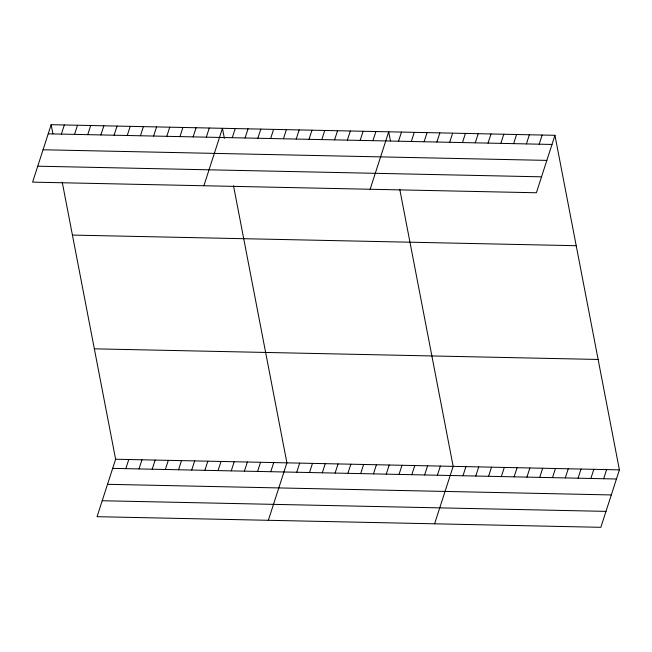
<?xml version="1.0" encoding="UTF-8"?>
<svg xmlns="http://www.w3.org/2000/svg" width="652" height="652" viewBox="0 0 652 652"><rect width="100%" height="100%" fill="white"/><g stroke="black" fill="none" stroke-linecap="round" stroke-linejoin="round"><path stroke-width="0.98" d="M51.158 124.687L32.6 182.136L536.384 192.764L554.942 135.314L51.158 124.687L52.918 133.807M61.378 134.1L64.336 124.964M74.556 134.385L77.506 125.241M87.735 134.662L90.685 125.518M100.905 134.94L103.864 125.795M114.084 135.217L117.034 126.072M127.262 135.494L130.213 126.358M140.441 135.771L143.391 126.635M153.611 136.048L156.561 126.912M166.79 136.325L169.74 127.189M179.968 136.602L182.919 127.466M193.139 136.879L196.089 127.743M206.317 137.165L209.268 128.02M203.889 185.755L222.446 128.297L224.378 138.338M62.233 182.169L115.616 459.236L97.058 516.686L600.842 527.313L619.4 469.864L554.942 135.314M232.283 137.711L235.233 128.566M125.836 468.649L128.786 459.513M245.07 137.98L248.021 128.835M139.015 468.927L141.965 459.79M257.858 138.248L260.808 129.112M152.185 469.204L155.143 460.067M270.645 138.517L273.595 129.381M165.363 469.489L168.314 460.345M283.433 138.786L286.383 129.65M178.542 469.766L181.492 460.622M296.22 139.055L299.178 129.919M191.712 470.043L194.671 460.899M309.015 139.324L311.966 130.188M204.891 470.32L207.841 461.176M321.803 139.593L324.753 130.457M218.07 470.597L221.02 461.461M334.59 139.87L337.54 130.726M231.248 470.874L234.198 461.738M347.377 140.139L350.328 130.995M244.418 471.151L247.369 462.015M360.165 140.408L363.115 131.264M257.597 471.429L260.547 462.292M372.952 140.677L375.902 131.533M270.776 471.706L273.726 462.57M370.14 189.259L388.698 131.802L390.45 140.93M268.347 520.304L286.896 462.847L233.522 185.779M398.527 141.215L401.485 132.079M296.733 472.26L299.692 463.116M411.322 141.484L414.273 132.348M309.529 472.529L312.479 463.385M424.11 141.753L427.06 132.617M322.316 472.798L325.267 463.653M436.897 142.022L439.847 132.886M335.104 473.067L338.054 463.922M449.684 142.291L452.635 133.155M347.891 473.336L350.841 464.2M462.472 142.568L465.422 133.424M360.678 473.605L363.629 464.468M475.259 142.837L478.218 133.693M373.466 473.874L376.416 464.737M488.046 143.106L491.005 133.962M386.253 474.143L389.211 465.006M500.842 143.375L503.792 134.23M399.04 474.411L401.999 465.275M513.629 143.644L516.58 134.499M411.836 474.68L414.786 465.544M526.417 143.913L529.367 134.777M424.623 474.958L427.573 465.813M539.204 144.182L542.154 135.045M437.411 475.226L440.361 466.082M434.591 523.809L453.148 466.351L399.766 189.284M462.985 475.764L465.935 466.62M475.773 476.033L478.731 466.889M488.56 476.302L491.518 467.166M501.355 476.571L504.306 467.435M514.143 476.84L517.093 467.704M526.93 477.109L529.88 467.973M539.717 477.378L542.668 468.242M552.505 477.655L555.455 468.511M565.292 477.924L568.242 468.78M578.079 478.193L581.038 469.049M590.875 478.462L593.825 469.318M603.662 478.731L606.613 469.587M48.207 133.823L551.991 144.451M43.056 149.773L546.841 160.392M37.751 166.195L541.535 176.822M72.429 235.087L576.213 245.714M94.344 348.836L598.128 359.456M115.616 459.236L619.4 469.864M112.657 468.372L616.45 479M107.515 484.314L611.299 494.941M102.209 500.744L605.993 511.372"/></g></svg>
